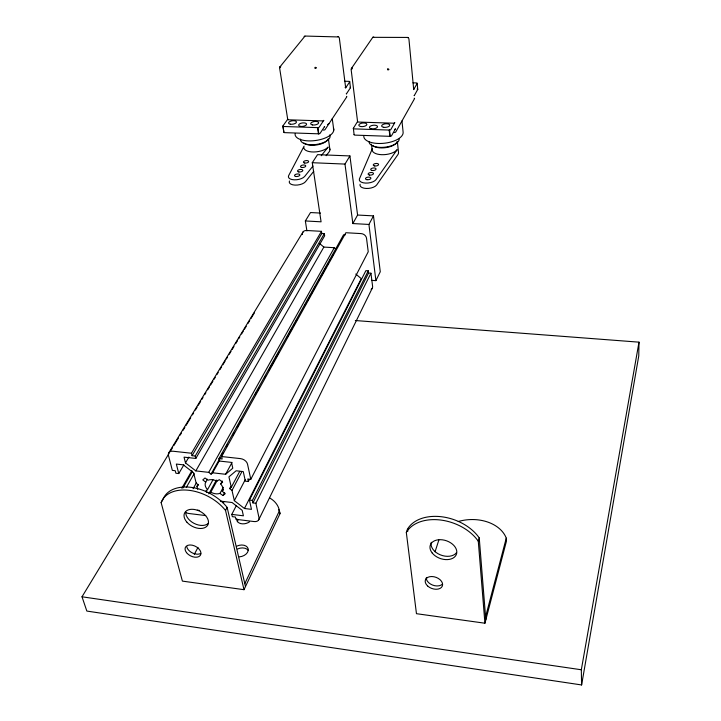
<?xml version="1.0" encoding="UTF-8"?>
<svg xmlns="http://www.w3.org/2000/svg" width="721" height="721" viewBox="0 0 721 721"><rect width="100%" height="100%" fill="white"/><g stroke="black" fill="none" stroke-linecap="round" stroke-linejoin="round"><path stroke-width="1.08" d="M355.318 320.53L638.995 342.16L638.761 355.913L581.604 684.95L86.835 611.066L82.005 596.79L169.084 453.365M581.604 684.95L581.324 669.764L638.995 342.16M485.819 619.835L479.24 537.92A40.962 27.858 19.3 0 0 441.549 516.75A40.962 27.858 19.3 0 0 407.464 529.232L406.32 532.477L416.459 613.688L484.927 623.214L506.457 541.111L506.268 538.145A36.987 26.776 -3.9 0 0 458.25 521.517M485.575 616.815L506.268 538.145M414.233 95.686L417.765 89.368A1.271 0.532 -5.7 0 0 417.117 88.962M412.962 82.852L416.242 82.924A1.28 0.532 -5.7 0 1 417.207 83.357L413.656 89.638M484.927 623.214L478.293 541.237L479.24 537.92M426.111 579.594L426.796 577.449M435.06 551.79L438.855 540.029M395.441 128.861L391.521 135.773A1.361 0.613 -6.3 0 1 390.214 136.341L355.056 135.124A1.352 0.604 -7 0 1 354.092 134.62L354.155 134.466M357.625 121.425L353.308 128.392A1.352 0.595 -7 0 0 354.272 128.888L389.529 130.068A1.361 0.604 -6.3 0 0 390.845 129.501L394.784 122.624M346.386 93.91L350.478 87.701A1.253 0.523 -7 0 0 350.145 87.358M344.449 81.248L348.847 81.347A1.262 0.514 -7 0 1 349.739 81.77L345.62 87.944M351.451 68.423L351.226 68.81A1.19 0.478 -6.8 0 0 351.794 69.18L352.335 68.062A1.388 1.199 38.2 0 0 351.451 68.423L372.784 37.33L407.635 37.438L408.392 37.916A1.334 1.19 37.5 0 0 407.455 37.537L407.635 37.438M324.657 126.481L320.133 133.268A1.343 0.595 -7.7 0 1 318.799 133.827L284.732 132.646A1.334 0.586 -8.4 0 1 283.849 132.15L283.101 126.878M283.849 132.15L282.866 126.013L287.778 119.172M245.482 586.57L227.142 507.413A38.655 25.037 27.4 0 0 190.876 487.324A38.655 25.037 27.4 0 0 162.883 499.635L161.125 502.627L182.395 581.108L244.004 589.688L279.982 513.712L279.406 510.847A35.599 23.946 -14.9 0 0 269.573 497.905M244.807 583.64L279.406 510.847M371.495 280.352L375.911 280.64L380.273 271.754L373.487 215.876L357.58 215.038L352.866 223.564L368.927 224.447L373.487 215.876M258.686 519.904L372.216 288.274M279.91 66.945L279.685 67.332A1.172 0.46 -8.1 0 0 280.19 67.693L280.496 67.368A1.379 0.487 -89.9 0 1 280.748 66.602A1.379 1.154 41.4 0 0 279.91 66.945L304.947 36.14A1.316 1.127 42.9 0 0 304.136 36.483M255.892 503.258L370.945 273.223L368.548 273.061L252.936 502.907L255.892 503.258L258.983 517.714A6.282 4.146 25.9 0 1 254.116 521.562L235.92 519.309L235.397 517.047L232.315 516.66L231.792 514.388L236.434 505.403M252.936 502.907L252.404 500.419L368.269 270.826L365.871 270.672L249.448 500.068L251.467 509.35L244.455 508.503L234.325 500.662L232 490.406L229.684 488.613L230.738 486.63M244.455 508.503L361.257 278.648L355.795 274.034M229.684 488.613L231.288 487.27L228.927 476.851L236.109 470.786L243.265 471.588L245.347 481.186L248.33 481.529L249.367 479.537M248.33 481.529L247.781 478.978L250.782 479.321L368.233 251.755L366.52 238.227A5.101 4.11 28.3 0 0 361.086 233.595L345.864 232.721L221.608 456.546L222.167 458.989L218.977 458.637L219.535 461.07L231.495 462.395L232.784 468.19L225.619 474.283L212.641 472.805L211.055 474.175L208.72 472.363L195.833 470.903L185.486 462.9L184.044 457.141L195.815 458.448L324.666 235.803L324.342 233.64L321.791 233.496L192.074 455.681L195.22 456.023L324.342 233.64M234.325 500.662L245.248 479.699M304.1 146.147L288.598 175.726A8.598 4.002 -8.4 0 0 294.168 179.817A8.598 4.002 -8.4 0 0 304.668 176.447L312.959 166.082M244.004 589.688L225.538 510.468L227.142 507.413M232 490.406L241.977 471.525M231.288 487.27L239.714 471.39M194.291 554.359L197.978 547.419M209.496 493.29L211.118 492.353A9.508 6.318 27.5 0 0 219.851 493.38L223.014 495.525L224.61 492.551M223.014 495.525L225.267 493.66L222.311 491.38L223.375 489.388M220.076 493.254L223.276 487.306M225.619 474.283L232.063 462.404M222.311 491.38L222.465 491.19A9.508 6.318 27.5 0 0 220.824 484.142L222.185 480.943M208.829 493.849L216.381 480.06M210.82 492.164L217.282 480.339M207.197 492.587L205.566 491.334L207.549 489.64L212.974 479.807M207.549 489.64L207.306 489.415A9.508 6.318 27.5 0 1 205.611 482.376L207.405 479.24M218.977 458.637L343.584 234.749L345.305 234.848M211.055 474.175L220.338 457.475M221.428 455.51L223.068 452.563M226.349 446.669L227.439 444.704M232.901 434.88L233.992 432.915M237.263 427.021L238.354 425.057M239.453 423.092L241.084 420.145M255.288 394.612L256.379 392.648M257.469 390.683L259.109 387.736M264.571 377.912L265.661 375.947M268.933 370.053L270.024 368.089M271.123 366.124L274.395 360.23M275.485 358.265L278.766 352.371M286.958 337.635L288.049 335.671M289.139 333.706L292.42 327.812M293.51 325.847L294.601 323.882M295.691 321.917L296.782 319.953M304.974 305.217L306.065 303.253M307.155 301.297L310.436 295.403M311.526 293.438L312.617 291.473M313.707 289.509L315.347 286.561M318.628 280.667L319.718 278.703M320.809 276.738L324.09 270.844M325.18 268.879L326.271 266.914M327.361 264.949L328.452 262.985M329.542 261.02L330.642 259.055M331.732 257.091L333.372 254.143M212.641 472.805L219.734 460.043M208.72 472.363L334.301 247.709L336.103 249.232M197.716 489.37L196.959 486.315L198.068 484.35M193.084 488.712L196.4 482.845M186.333 487.369L194.138 473.733M195.833 470.903L323.846 247.078L334.301 247.709M181.827 488.18L191.921 470.651M182.927 488.009L192.435 471.462M302.45 234.514A5.056 4.002 31.1 0 1 306.515 230.486L321.467 231.333L191.48 453.248L173.058 451.229A6.408 4.272 29.2 0 0 168.462 455.42L172.337 470.38L175.23 470.705L175.879 473.228L178.772 473.562L183.891 464.829M185.486 462.9L188.902 457.069M168.903 452.617L303.009 231.955M170.841 450.481L172.589 447.588M173.761 445.668L178.438 437.962M180.187 435.078L181.359 433.15M183.116 430.266L184.864 427.373M186.036 425.453L190.714 417.747M192.462 414.863L193.634 412.935M195.382 410.051L197.139 407.158M198.311 405.238L200.645 401.39M201.817 399.461L202.98 397.532M204.737 394.648L205.909 392.72M207.657 389.836L209.414 386.952M210.577 385.023L212.92 381.175M214.083 379.246L215.255 377.326M217.012 374.433L218.175 372.514M219.932 369.621L221.68 366.737M222.852 364.808L225.186 360.96M226.358 359.031L227.53 357.111M229.278 354.218L231.035 351.334M232.207 349.406L233.955 346.522M235.713 343.629L237.461 340.745M238.633 338.816L239.805 336.896M241.553 334.003L243.31 331.119M244.473 329.191L246.231 326.307M247.979 323.414L249.736 320.53M250.908 318.601L254.414 312.833M352.866 223.564L344.98 164.082L349.919 155.934L317.537 154.645L312.274 162.712L321.079 221.816L305.353 220.959L306.921 230.954M305.353 220.959L310.508 212.542L320.53 213.074M323.792 120.335L319.25 127.076A1.343 0.586 -7.7 0 1 317.907 127.635L283.75 126.499A1.334 0.577 -8.4 0 1 282.866 126.013M313.734 171.319L305.479 181.728A8.571 4.029 -8.5 0 1 295.015 185.108A8.571 4.029 -8.5 0 1 289.454 180.989M326.117 155.7L328.866 152.221A12.771 5.777 -7.9 0 0 329.623 148.562M321.242 155.709L328.145 147.066A12.798 5.741 -7.9 0 1 313.86 151.987A12.798 5.741 -7.9 0 1 303.793 147.381M196.959 486.315L198.509 484.981L196.193 483.187L193.634 472.832L183.296 464.847L176.339 464.063L178.772 473.562M220.581 483.908L222.618 482.187L219.319 479.636L216.994 481.177A9.508 6.318 27.5 0 0 208.198 480.159L205.007 477.996L202.79 479.907L205.755 482.196M327.469 124.625L328.983 123.67M338.059 36.492L337.843 36.591A1.316 1.145 41.6 0 1 338.762 36.96L305.172 36.05M312.274 162.712L344.98 164.082M221.608 456.546L240.444 458.61A6.489 4.416 27.1 0 1 247.537 464.171L250.782 479.321M249.448 500.068L252.404 500.419M220.347 501.113L232.063 502.519L242.184 510.333L243.401 515.812L231.792 514.388M197.32 510.171L199.393 510.423M205.692 515.578L188.992 513.514A6.201 4.02 27.8 0 1 186 512.568M82.005 596.79L581.324 669.764M319.872 243.734L323.846 247.078M373.73 36.978L373.586 37.077A1.325 1.172 39.8 0 0 372.685 37.42M191.48 453.248L192.074 455.681M195.22 456.023L195.815 458.448M279.631 68.116L287.733 119.47M321.467 231.333L321.791 233.496M317.907 127.635L318.799 133.827M317.564 127.644L318.457 133.836M328.425 139L329.921 149.734M332.255 118.731L333.796 130.023M349.919 155.934L357.58 215.038M368.269 270.826L368.548 273.061M353.362 128.23L354.092 134.62M370.945 273.223L372.595 286.255A4.966 3.911 26.4 0 1 371.153 289.4M339.294 37.699L345.674 87.8A1.271 0.523 -7 0 0 345.08 87.394M368.927 224.447L375.911 280.64M349.739 81.77L350.433 87.836M351.127 69.468L357.571 121.579A1.343 0.586 -6.9 0 0 358.526 122.065L393.134 123.192A1.352 0.595 -6.2 0 0 394.648 122.777M407.464 529.232L407.744 531.467M371.468 144.227L372.153 150.004M389.529 130.068L390.214 136.341M389.178 130.077L389.863 136.35M397.361 141.505L398.506 152.392A12.951 5.957 -6.4 0 1 397.686 154.925L376.641 185.018A8.697 4.164 -6.9 0 1 366.223 188.46A8.697 4.164 -6.9 0 1 360.103 184.252M401.976 120.957L403.138 132.403A20.314 9.085 -6.4 0 1 397.442 139.45A19.818 8.859 -6.4 0 1 378.192 143.47A19.818 8.859 -6.4 0 1 364.321 138.261A20.323 9.085 -6.4 0 1 363.808 136.188M408.888 38.664L413.692 89.494A1.289 0.541 -5.8 0 0 413.647 89.359M417.207 83.357L417.729 89.512M394.126 132.538A1.343 0.604 -6.2 0 0 395.766 131.97L414.512 98.696A1.289 0.55 -5.7 0 0 414.169 98.2M395.306 129.023A1.352 0.595 -6.2 0 1 394.811 129.284M414.224 95.406A1.289 0.541 -5.7 0 1 414.269 95.542M399.209 139.045A15.141 6.831 -6.4 0 1 384.041 147.282A15.141 6.831 -6.4 0 1 369.08 141.64M397.109 141.667A13.023 5.885 -6.4 0 1 386.258 147.571A13.023 5.885 -6.4 0 1 372.676 145.543M323.432 130.104A1.325 0.586 -7.6 0 0 325.09 129.546L346.765 96.875A1.262 0.532 -7.1 0 0 346.477 96.389M324.513 126.635A1.325 0.577 -7.6 0 1 324.288 126.779M346.287 93.514A1.271 0.532 -7.1 0 1 346.431 93.766M323.648 120.488A1.334 0.577 -7.6 0 1 322.134 120.894L288.589 119.803A1.325 0.568 -8.2 0 1 287.715 119.326M333.372 128.014A20.035 8.796 -7.8 0 1 327.541 136.936A19.539 8.589 -7.8 0 1 308.408 140.892A19.539 8.589 -7.8 0 1 295.421 135.782A20.035 8.805 -7.8 0 1 295.123 133.755M329.776 134.872A14.925 6.615 -7.8 0 1 316.474 144.434A14.925 6.615 -7.8 0 1 300.531 139.126M328.019 139.153A12.843 5.705 -7.8 0 1 316.87 144.948A12.843 5.705 -7.8 0 1 303.847 142.956M456.456 552.764A13.807 9.391 19.3 0 1 440.243 554.81A13.807 9.391 19.3 0 1 431.248 542.282M442.379 584.172A8.976 5.957 19.5 0 1 432.555 585.064A8.976 5.957 19.5 0 1 426.246 577.891M406.32 532.477A41.079 27.876 19.3 0 1 440.486 520.012A41.079 27.876 19.3 0 1 478.293 541.237M208.008 523.644A13.023 8.436 27.4 0 1 193.985 523.329A13.023 8.436 27.4 0 1 185.73 512.036M200.78 553.395A8.481 5.371 26.9 0 1 192.363 552.935A8.481 5.371 26.9 0 1 186.739 546.5M161.125 502.627A38.763 25.037 27.4 0 1 189.172 490.325A38.763 25.037 27.4 0 1 225.538 510.468M222.762 502.636A35.599 23.946 -14.9 0 1 224.465 501.501M278.648 509.486A35.536 23.973 -14.9 0 1 279.982 513.712M249.574 521.797A8.003 5.38 -14.9 0 1 240.859 523.617A8.003 5.38 -14.9 0 1 236.767 518.796M236.894 546.103A8.264 5.705 -16 0 1 248.186 548.888A8.264 5.705 -16 0 1 239.354 556.864M237.425 521.662A7.985 5.389 -14.9 0 1 237.903 520.202M237.57 548.996A8.246 5.714 -16 0 1 248.213 550.384M387.61 69.252L387.835 69.928A1.199 0.487 -6.2 0 0 388.88 69.586L388.754 69.189A1.397 1.226 36 0 0 387.772 68.792L387.61 69.252M372.333 148.751L359.428 178.907A8.715 4.146 -6.9 0 0 365.565 183.089A8.715 4.146 -6.9 0 0 376.011 179.655L397.127 149.698A12.978 5.93 -6.4 0 1 381.643 154.691A12.978 5.93 -6.4 0 1 372.333 148.751M316.041 67.693L316.149 68.08A1.181 0.469 -7.5 0 1 315.104 68.414L314.834 68.071A1.388 0.46 -89.6 0 1 315.077 67.305A1.388 1.181 40 0 1 316.041 67.693M383.662 127.302A4.074 1.793 -6.3 0 0 389.764 125.211A4.074 1.793 -6.3 0 0 383.707 124.174A4.074 1.793 -6.3 0 0 383.662 127.302M371.405 128.771A4.074 1.793 -6.6 0 0 377.525 126.68A4.074 1.793 -6.6 0 0 371.504 125.634A4.074 1.793 -6.6 0 0 371.405 128.771M360.752 126.535A4.047 1.775 -6.8 0 0 366.863 124.454A4.047 1.775 -6.8 0 0 360.906 123.426A4.047 1.775 -6.8 0 0 360.752 126.535M369.549 175.059A2.704 1.28 -6.8 0 0 373.496 173.509A2.704 1.28 -6.8 0 0 369.368 172.851A2.704 1.28 -6.8 0 0 369.549 175.059M366.926 179.691A2.722 1.289 -6.9 0 0 370.9 178.123A2.722 1.289 -6.9 0 0 366.755 177.456A2.722 1.289 -6.9 0 0 366.926 179.691M374.695 165.956A2.677 1.244 -6.6 0 0 378.588 164.442A2.677 1.244 -6.6 0 0 374.505 163.802A2.677 1.244 -6.6 0 0 374.695 165.956M372.135 170.48A2.686 1.262 -6.7 0 0 376.056 168.948A2.686 1.262 -6.7 0 0 371.955 168.299A2.686 1.262 -6.7 0 0 372.135 170.48M312.499 124.931A4.011 1.739 -7.8 0 0 318.646 122.876A4.011 1.739 -7.8 0 0 312.869 121.858A4.011 1.739 -7.8 0 0 312.499 124.931M300.414 126.373A4.011 1.739 -8 0 0 306.587 124.318A4.011 1.739 -8 0 0 300.846 123.3A4.011 1.739 -8 0 0 300.414 126.373M290.293 124.183A3.993 1.721 -8.2 0 0 296.457 122.146A3.993 1.721 -8.2 0 0 290.761 121.128A3.993 1.721 -8.2 0 0 290.293 124.183M298.827 171.949A2.668 1.235 -8.3 0 0 302.811 170.426A2.668 1.235 -8.3 0 0 298.864 169.786A2.668 1.235 -8.3 0 0 298.827 171.949M295.826 176.483A2.686 1.253 -8.4 0 0 299.846 174.951A2.686 1.253 -8.4 0 0 295.871 174.293A2.686 1.253 -8.4 0 0 295.826 176.483M304.722 163.027A2.641 1.208 -8.2 0 0 308.66 161.531A2.641 1.208 -8.2 0 0 304.74 160.918A2.641 1.208 -8.2 0 0 304.722 163.027M301.793 167.461A2.65 1.226 -8.3 0 0 305.749 165.956A2.65 1.226 -8.3 0 0 301.82 165.325A2.65 1.226 -8.3 0 0 301.793 167.461M427.616 585.975A9.003 5.957 19.5 0 0 442.279 586.182A9.003 5.957 19.5 0 0 431.807 576.53A9.003 5.957 19.5 0 0 427.616 585.975M432.249 553.061A13.843 9.391 19.3 0 0 455.447 556.071A13.843 9.391 19.3 0 0 442.46 539.831A13.843 9.391 19.3 0 0 432.249 553.061M186.541 552.665A8.499 5.371 26.9 0 0 200.267 555.476A8.499 5.371 26.9 0 0 192.219 545.184A8.499 5.371 26.9 0 0 186.541 552.665M187.009 522.283A13.059 8.436 27.4 0 0 207.81 524.978A13.059 8.436 27.4 0 0 193.931 509.414A13.059 8.436 27.4 0 0 187.009 522.283"/></g></svg>
